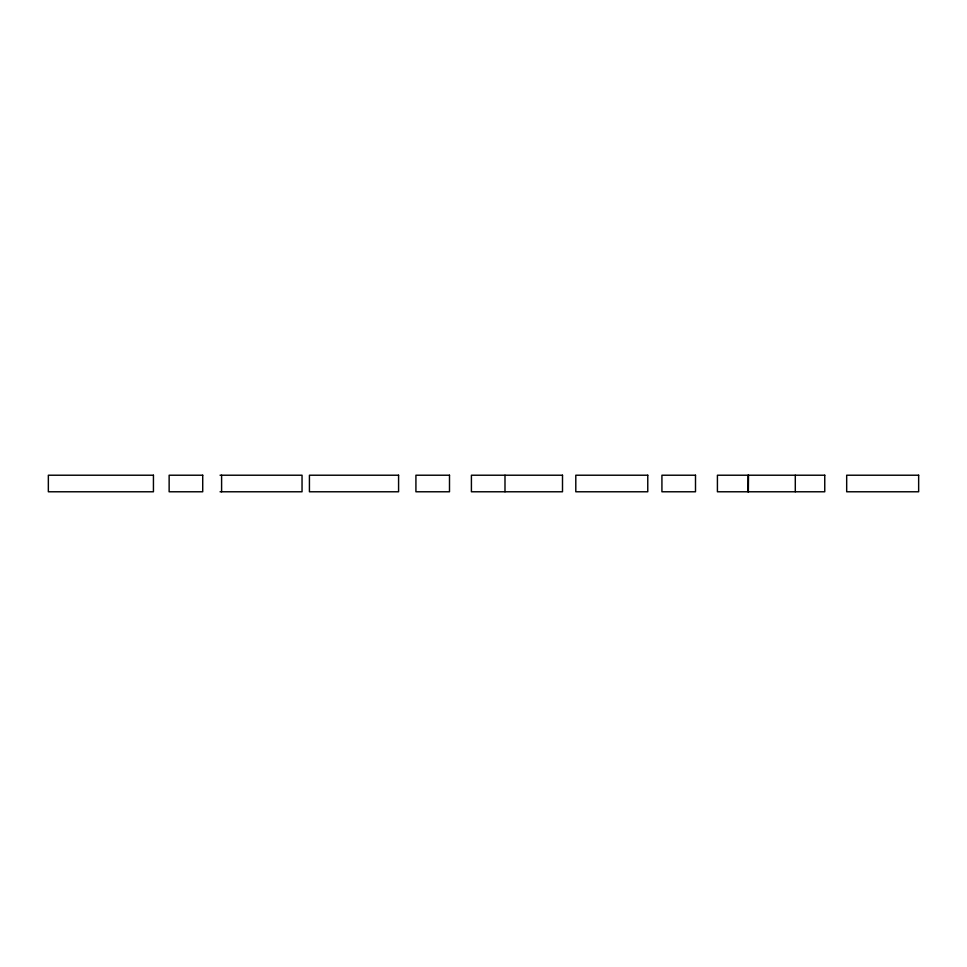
<?xml version="1.0" encoding="UTF-8"?>
<svg xmlns="http://www.w3.org/2000/svg" width="967" height="967" viewBox="0 0 967 967"><rect width="100%" height="100%" fill="white"/><g stroke="black" fill="none" stroke-linecap="round" stroke-linejoin="round"><path stroke-width="1.45" d="M220.053 475.22L302.042 475.22L302.042 491.78L220.053 491.78M795.297 475.22L795.297 491.78M748.506 475.22L748.349 491.78M748.047 475.22L748.047 491.78M504.992 475.22L504.992 491.78M221.6 475.22L221.6 491.78M153.439 475.22L48.35 475.22L48.35 491.78L153.439 491.78L153.439 475.22M202.719 475.22L169.14 475.22L169.14 491.78L202.719 491.78L202.719 475.22M398.585 475.22L309.428 475.22L309.428 491.78L398.585 491.78L398.585 475.22M449.498 475.22L415.919 475.22L415.919 491.78L449.498 491.78L449.498 475.22M562.504 475.22L471.413 475.22L471.413 491.78L562.504 491.78L562.504 475.22M647.769 475.22L575.8 475.22L575.8 491.78L647.769 491.78L647.769 475.22M695.503 475.22L661.924 475.22L661.924 491.78L695.503 491.78L695.503 475.22M824.754 475.22L717.417 475.22L717.417 491.78L824.754 491.78L824.754 475.22M918.65 475.22L846.681 475.22L846.681 491.78L918.65 491.78L918.65 475.22"/></g></svg>
